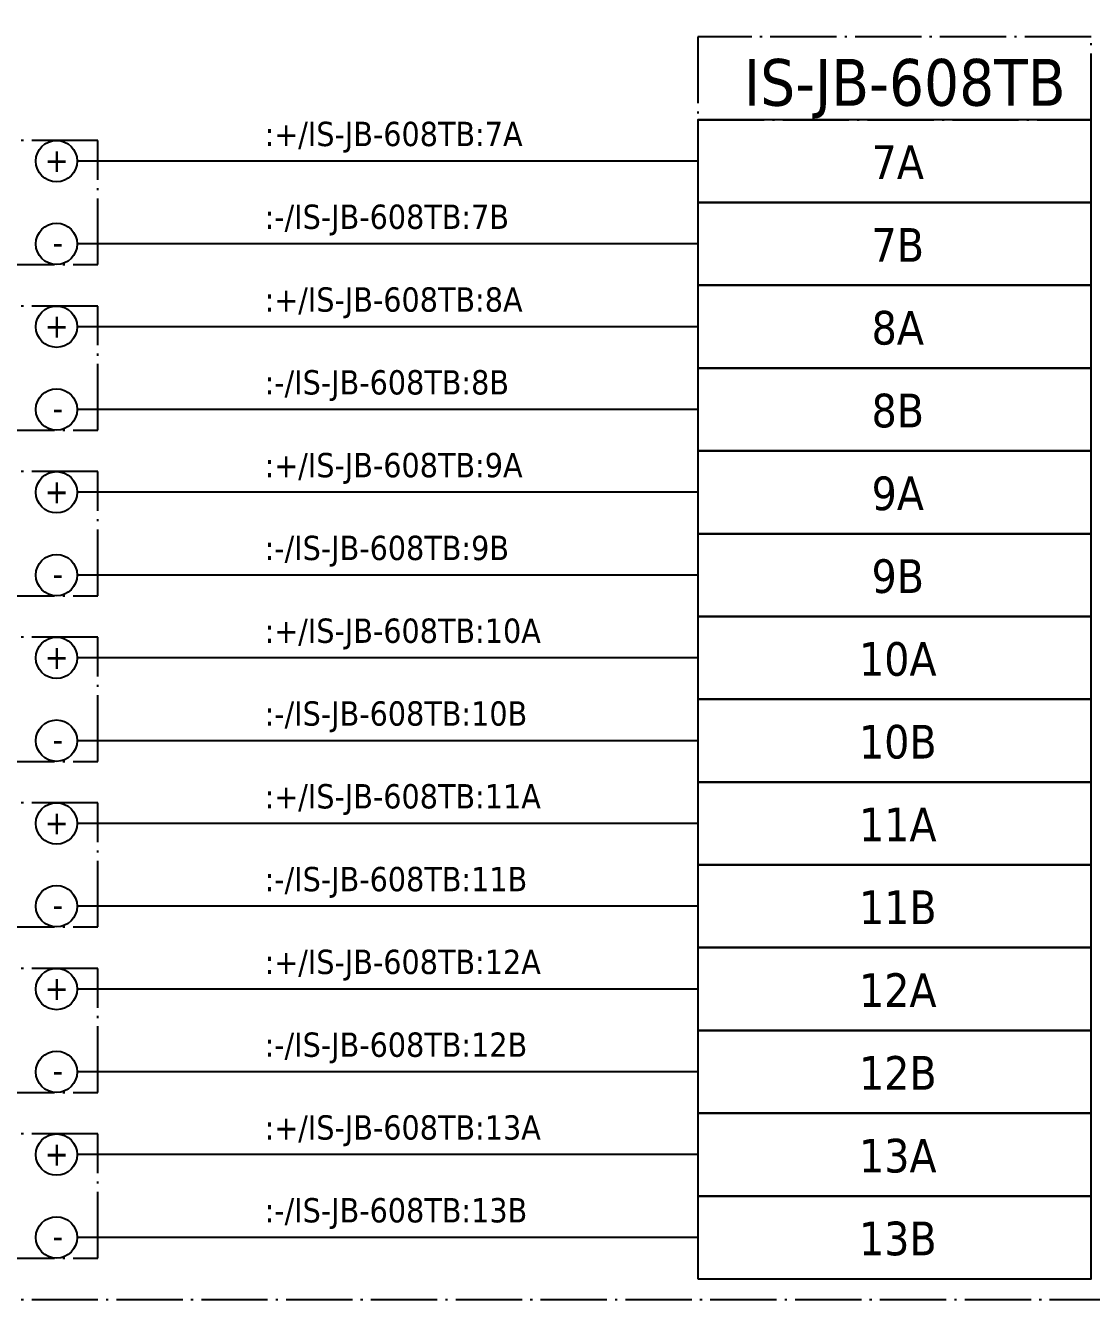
# Model space of a CAD drawing. Header units: millimetres. Extents: x 0 to 1792788, y -13 to 262234.
# Drawn here: x 35.5 to 87, y 96 to 157.6 of the extents above; entities that cross this region are included whole.
import ezdxf
from ezdxf.enums import TextEntityAlignment as Align

# ---------------------------------------------------------------- set-up
doc = ezdxf.new("R2010")
doc.units = ezdxf.units.MM
doc.linetypes.add('EPL_DASHDOT', pattern=[1, 0.8, -0.1, 0, -0.1])
for name, color, linetype, lineweight in [('EPLAN108', 5, 'Continuous', 35), ('EPLAN300', 5, 'Continuous', 25), ('EPLAN302', 5, 'Continuous', 25), ('EPLAN307', 134, 'EPL_DASHDOT', 25), ('EPLAN311', 7, 'Continuous', 25), ('EPLAN400', 5, 'Continuous', 35), ('EPLAN405', 7, 'Continuous', 25), ('EPLAN421', 5, 'Continuous', 35), ('EPLAN433', 251, 'Continuous', 35), ('EPLAN500', 7, 'Continuous', 35), ('EPLAN501', 7, 'Continuous', 35), ('EPLAN502', 7, 'Continuous', 35), ('EPLAN503', 7, 'Continuous', 35), ('EPLAN504', 7, 'Continuous', 35)]:
    doc.layers.add(name, color=color, linetype=linetype, lineweight=lineweight)
doc.styles.add('Tahoma', font='')
doc.styles.get('Tahoma').set_extended_font_data('Tahoma')

# ---------------------------------------------------------------- blocks, each defined once
blk = doc.blocks.new('EPLSYM_LibrarySPECIAL_en_US_Symbol427_Variant5_Placement1_64')
at = {"layer": 'EPLAN421', "color": 5, "style": 'Tahoma'}
for tag, p in [('17_20029[1]', (-0.9525, 3.335)), ('17_20029[2]', (20.0025, 3.335))]:
    blk.add_attdef(tag, text='', height=1.1739, dxfattribs=at).set_placement(p, align=Align.BOTTOM_RIGHT)
at = {"layer": 'EPLAN433', "color": 251, "style": 'Tahoma'}
blk.add_attdef('17_20406_1', text='', height=1.6254, dxfattribs=at).set_placement((0.9525, 1.5875), align=Align.BOTTOM_RIGHT)
blk.add_attdef('17_20406', text='', height=1.6254, dxfattribs=at).set_placement((0.9525, 1.5875), align=Align.BOTTOM_LEFT)
blk = doc.blocks.new('EPLSYM_LibrarySPECIAL_en_US_Symbol427_Variant5_Placement1_65')
at = {"layer": 'EPLAN421', "color": 5, "style": 'Tahoma'}
for tag, p in [('17_20029[1]', (-0.9525, 3.335)), ('17_20029[2]', (20.0025, 3.335))]:
    blk.add_attdef(tag, text='', height=1.1739, dxfattribs=at).set_placement(p, align=Align.BOTTOM_RIGHT)
at = {"layer": 'EPLAN433', "color": 251, "style": 'Tahoma'}
blk.add_attdef('17_20406_1', text='', height=1.6254, dxfattribs=at).set_placement((0.9525, 1.5875), align=Align.BOTTOM_RIGHT)
blk.add_attdef('17_20406', text='', height=1.6254, dxfattribs=at).set_placement((0.9525, 1.5875), align=Align.BOTTOM_LEFT)
blk = doc.blocks.new('EPLSYM_LibrarySPECIAL_en_US_Symbol427_Variant5_Placement1_66')
at = {"layer": 'EPLAN421', "color": 5, "style": 'Tahoma'}
for tag, p in [('17_20029[1]', (-0.9525, 3.335)), ('17_20029[2]', (20.0025, 3.335))]:
    blk.add_attdef(tag, text='', height=1.1739, dxfattribs=at).set_placement(p, align=Align.BOTTOM_RIGHT)
at = {"layer": 'EPLAN433', "color": 251, "style": 'Tahoma'}
blk.add_attdef('17_20406_1', text='', height=1.6254, dxfattribs=at).set_placement((0.9525, 1.5875), align=Align.BOTTOM_RIGHT)
blk.add_attdef('17_20406', text='', height=1.6254, dxfattribs=at).set_placement((0.9525, 1.5875), align=Align.BOTTOM_LEFT)
blk = doc.blocks.new('EPLSYM_LibrarySPECIAL_en_US_Symbol427_Variant5_Placement1_67')
at = {"layer": 'EPLAN421', "color": 5, "style": 'Tahoma'}
for tag, p in [('17_20029[1]', (-0.9525, 3.335)), ('17_20029[2]', (20.0025, 3.335))]:
    blk.add_attdef(tag, text='', height=1.1739, dxfattribs=at).set_placement(p, align=Align.BOTTOM_RIGHT)
at = {"layer": 'EPLAN433', "color": 251, "style": 'Tahoma'}
blk.add_attdef('17_20406_1', text='', height=1.6254, dxfattribs=at).set_placement((0.9525, 1.5875), align=Align.BOTTOM_RIGHT)
blk.add_attdef('17_20406', text='', height=1.6254, dxfattribs=at).set_placement((0.9525, 1.5875), align=Align.BOTTOM_LEFT)
blk = doc.blocks.new('EPLSYM_LibrarySPECIAL_en_US_Symbol427_Variant5_Placement1_68')
at = {"layer": 'EPLAN421', "color": 5, "style": 'Tahoma'}
for tag, p in [('17_20029[1]', (-0.9525, 3.335)), ('17_20029[2]', (20.0025, 3.335))]:
    blk.add_attdef(tag, text='', height=1.1739, dxfattribs=at).set_placement(p, align=Align.BOTTOM_RIGHT)
at = {"layer": 'EPLAN433', "color": 251, "style": 'Tahoma'}
blk.add_attdef('17_20406_1', text='', height=1.6254, dxfattribs=at).set_placement((0.9525, 1.5875), align=Align.BOTTOM_RIGHT)
blk.add_attdef('17_20406', text='', height=1.6254, dxfattribs=at).set_placement((0.9525, 1.5875), align=Align.BOTTOM_LEFT)
blk = doc.blocks.new('EPLSYM_LibrarySPECIAL_en_US_Symbol427_Variant5_Placement1_69')
at = {"layer": 'EPLAN421', "color": 5, "style": 'Tahoma'}
for tag, p in [('17_20029[1]', (-0.9525, 3.335)), ('17_20029[2]', (20.0025, 3.335))]:
    blk.add_attdef(tag, text='', height=1.1739, dxfattribs=at).set_placement(p, align=Align.BOTTOM_RIGHT)
at = {"layer": 'EPLAN433', "color": 251, "style": 'Tahoma'}
blk.add_attdef('17_20406_1', text='', height=1.6254, dxfattribs=at).set_placement((0.9525, 1.5875), align=Align.BOTTOM_RIGHT)
blk.add_attdef('17_20406', text='', height=1.6254, dxfattribs=at).set_placement((0.9525, 1.5875), align=Align.BOTTOM_LEFT)
blk = doc.blocks.new('EPLSYM_LibrarySPECIAL_en_US_Symbol427_Variant5_Placement1_70')
at = {"layer": 'EPLAN421', "color": 5, "style": 'Tahoma'}
for tag, p in [('17_20029[1]', (-0.9525, 3.335)), ('17_20029[2]', (20.0025, 3.335))]:
    blk.add_attdef(tag, text='', height=1.1739, dxfattribs=at).set_placement(p, align=Align.BOTTOM_RIGHT)
at = {"layer": 'EPLAN433', "color": 251, "style": 'Tahoma'}
blk.add_attdef('17_20406_1', text='', height=1.6254, dxfattribs=at).set_placement((0.9525, 1.5875), align=Align.BOTTOM_RIGHT)
blk.add_attdef('17_20406', text='', height=1.6254, dxfattribs=at).set_placement((0.9525, 1.5875), align=Align.BOTTOM_LEFT)
blk = doc.blocks.new('EPLSYM_LibrarySPECIAL_en_US_Symbol427_Variant5_Placement1_71')
at = {"layer": 'EPLAN421', "color": 5, "style": 'Tahoma'}
for tag, p in [('17_20029[1]', (-0.9525, 3.335)), ('17_20029[2]', (20.0025, 3.335))]:
    blk.add_attdef(tag, text='', height=1.1739, dxfattribs=at).set_placement(p, align=Align.BOTTOM_RIGHT)
at = {"layer": 'EPLAN433', "color": 251, "style": 'Tahoma'}
blk.add_attdef('17_20406_1', text='', height=1.6254, dxfattribs=at).set_placement((0.9525, 1.5875), align=Align.BOTTOM_RIGHT)
blk.add_attdef('17_20406', text='', height=1.6254, dxfattribs=at).set_placement((0.9525, 1.5875), align=Align.BOTTOM_LEFT)
blk = doc.blocks.new('EPLSYM_LibrarySPECIAL_en_US_Symbol427_Variant5_Placement1_72')
at = {"layer": 'EPLAN421', "color": 5, "style": 'Tahoma'}
for tag, p in [('17_20029[1]', (-0.9525, 3.335)), ('17_20029[2]', (20.0025, 3.335))]:
    blk.add_attdef(tag, text='', height=1.1739, dxfattribs=at).set_placement(p, align=Align.BOTTOM_RIGHT)
at = {"layer": 'EPLAN433', "color": 251, "style": 'Tahoma'}
blk.add_attdef('17_20406_1', text='', height=1.6254, dxfattribs=at).set_placement((0.9525, 1.5875), align=Align.BOTTOM_RIGHT)
blk.add_attdef('17_20406', text='', height=1.6254, dxfattribs=at).set_placement((0.9525, 1.5875), align=Align.BOTTOM_LEFT)
blk = doc.blocks.new('EPLSYM_LibrarySPECIAL_en_US_Symbol427_Variant5_Placement1_73')
at = {"layer": 'EPLAN421', "color": 5, "style": 'Tahoma'}
for tag, p in [('17_20029[1]', (-0.9525, 3.335)), ('17_20029[2]', (20.0025, 3.335))]:
    blk.add_attdef(tag, text='', height=1.1739, dxfattribs=at).set_placement(p, align=Align.BOTTOM_RIGHT)
at = {"layer": 'EPLAN433', "color": 251, "style": 'Tahoma'}
blk.add_attdef('17_20406_1', text='', height=1.6254, dxfattribs=at).set_placement((0.9525, 1.5875), align=Align.BOTTOM_RIGHT)
blk.add_attdef('17_20406', text='', height=1.6254, dxfattribs=at).set_placement((0.9525, 1.5875), align=Align.BOTTOM_LEFT)
blk = doc.blocks.new('EPLSYM_LibrarySPECIAL_en_US_Symbol427_Variant5_Placement1_74')
at = {"layer": 'EPLAN421', "color": 5, "style": 'Tahoma'}
for tag, p in [('17_20029[1]', (-0.9525, 3.335)), ('17_20029[2]', (20.0025, 3.335))]:
    blk.add_attdef(tag, text='', height=1.1739, dxfattribs=at).set_placement(p, align=Align.BOTTOM_RIGHT)
at = {"layer": 'EPLAN433', "color": 251, "style": 'Tahoma'}
blk.add_attdef('17_20406_1', text='', height=1.6254, dxfattribs=at).set_placement((0.9525, 1.5875), align=Align.BOTTOM_RIGHT)
blk.add_attdef('17_20406', text='', height=1.6254, dxfattribs=at).set_placement((0.9525, 1.5875), align=Align.BOTTOM_LEFT)
blk = doc.blocks.new('EPLSYM_LibrarySPECIAL_en_US_Symbol427_Variant5_Placement1_75')
at = {"layer": 'EPLAN421', "color": 5, "style": 'Tahoma'}
for tag, p in [('17_20029[1]', (-0.9525, 3.335)), ('17_20029[2]', (20.0025, 3.335))]:
    blk.add_attdef(tag, text='', height=1.1739, dxfattribs=at).set_placement(p, align=Align.BOTTOM_RIGHT)
at = {"layer": 'EPLAN433', "color": 251, "style": 'Tahoma'}
blk.add_attdef('17_20406_1', text='', height=1.6254, dxfattribs=at).set_placement((0.9525, 1.5875), align=Align.BOTTOM_RIGHT)
blk.add_attdef('17_20406', text='', height=1.6254, dxfattribs=at).set_placement((0.9525, 1.5875), align=Align.BOTTOM_LEFT)
blk = doc.blocks.new('EPLSYM_LibrarySPECIAL_en_US_Symbol427_Variant5_Placement1_106')
at = {"layer": 'EPLAN421', "color": 5, "style": 'Tahoma'}
for tag, p in [('17_20029[1]', (-0.9525, 3.335)), ('17_20029[2]', (20.0025, 3.335))]:
    blk.add_attdef(tag, text='', height=1.1739, dxfattribs=at).set_placement(p, align=Align.BOTTOM_RIGHT)
at = {"layer": 'EPLAN433', "color": 251, "style": 'Tahoma'}
blk.add_attdef('17_20406_1', text='', height=1.6254, dxfattribs=at).set_placement((0.9525, 1.5875), align=Align.BOTTOM_RIGHT)
blk.add_attdef('17_20406', text='', height=1.6254, dxfattribs=at).set_placement((0.9525, 1.5875), align=Align.BOTTOM_LEFT)
blk = doc.blocks.new('EPLSYM_LibrarySPECIAL_en_US_Symbol427_Variant5_Placement1_107')
at = {"layer": 'EPLAN421', "color": 5, "style": 'Tahoma'}
for tag, p in [('17_20029[1]', (-0.9525, 3.335)), ('17_20029[2]', (20.0025, 3.335))]:
    blk.add_attdef(tag, text='', height=1.1739, dxfattribs=at).set_placement(p, align=Align.BOTTOM_RIGHT)
at = {"layer": 'EPLAN433', "color": 251, "style": 'Tahoma'}
blk.add_attdef('17_20406_1', text='', height=1.6254, dxfattribs=at).set_placement((0.9525, 1.5875), align=Align.BOTTOM_RIGHT)
blk.add_attdef('17_20406', text='', height=1.6254, dxfattribs=at).set_placement((0.9525, 1.5875), align=Align.BOTTOM_LEFT)
blk = doc.blocks.new('EPLSYM_LibrarySPECIAL_Symbol17_Variant3_Placement1')
at = {"layer": 'EPLAN302', "lineweight": 25, "ltscale": 4}
blk.add_line((4, 0), (1, 0), dxfattribs=at)
blk.add_circle((0, 0), 1, dxfattribs=at)
at = {"layer": 'EPLAN421', "color": 5, "style": 'Tahoma'}
blk.add_attdef('17_20039', text='', height=1.174, dxfattribs=at).set_placement((3, 1), align=Align.BOTTOM_RIGHT)
blk = doc.blocks.new('EPLSYM_LibrarySPECIAL_Symbol2_Variant0_Placement1')
at = {"layer": 'EPLAN307', "lineweight": 25, "ltscale": 4}
blk.add_lwpolyline([(0, -6), (34, -6), (34, 0), (0, 0)], close=True, dxfattribs=at)
at = {"layer": 'EPLAN400', "color": 5, "style": 'Tahoma'}
blk.add_attdef('88_20010', text='', height=2.2575, dxfattribs=at).set_placement((-1.5, -0.9515), align=Align.TOP_RIGHT)
at = {"layer": 'EPLAN500', "color": 7, "style": 'Tahoma'}
blk.add_attdef('88_20027', text='', height=1.6254, dxfattribs=at).set_placement((-1.5, -4.57508), align=Align.TOP_RIGHT)
at = {"layer": 'EPLAN501', "color": 7, "style": 'Tahoma'}
blk.add_attdef('88_20011', text='', height=1.6254, dxfattribs=at).set_placement((-1.5, -9.97508), align=Align.TOP_RIGHT)
at = {"layer": 'EPLAN502', "color": 7, "style": 'Tahoma'}
blk.add_attdef('88_20025', text='', height=1.6254, dxfattribs=at).set_placement((-1.5, -12.67508), align=Align.TOP_RIGHT)
at = {"layer": 'EPLAN503', "color": 7, "style": 'Tahoma'}
blk.add_attdef('88_20024', text='', height=1.6254, dxfattribs=at).set_placement((-1.5, -15.37508), align=Align.TOP_RIGHT)
at = {"layer": 'EPLAN504', "color": 7, "style": 'Tahoma'}
blk.add_attdef('88_20901[1]', text='', height=1.6254, dxfattribs=at).set_placement((-1.5, -7.27508), align=Align.TOP_RIGHT)
blk = doc.blocks.new('EPLSYM_LibrarySPECIAL_Symbol2_Variant0_Placement1_1')
at = {"layer": 'EPLAN307', "lineweight": 25, "ltscale": 4}
blk.add_lwpolyline([(0, -6), (34, -6), (34, 0), (0, 0)], close=True, dxfattribs=at)
at = {"layer": 'EPLAN400', "color": 5, "style": 'Tahoma'}
blk.add_attdef('88_20010', text='', height=2.2575, dxfattribs=at).set_placement((-1.5, -0.9515), align=Align.TOP_RIGHT)
at = {"layer": 'EPLAN500', "color": 7, "style": 'Tahoma'}
blk.add_attdef('88_20027', text='', height=1.6254, dxfattribs=at).set_placement((-1.5, -4.57508), align=Align.TOP_RIGHT)
at = {"layer": 'EPLAN501', "color": 7, "style": 'Tahoma'}
blk.add_attdef('88_20011', text='', height=1.6254, dxfattribs=at).set_placement((-1.5, -9.97508), align=Align.TOP_RIGHT)
at = {"layer": 'EPLAN502', "color": 7, "style": 'Tahoma'}
blk.add_attdef('88_20025', text='', height=1.6254, dxfattribs=at).set_placement((-1.5, -12.67508), align=Align.TOP_RIGHT)
at = {"layer": 'EPLAN503', "color": 7, "style": 'Tahoma'}
blk.add_attdef('88_20024', text='', height=1.6254, dxfattribs=at).set_placement((-1.5, -15.37508), align=Align.TOP_RIGHT)
at = {"layer": 'EPLAN504', "color": 7, "style": 'Tahoma'}
blk.add_attdef('88_20901[1]', text='', height=1.6254, dxfattribs=at).set_placement((-1.5, -7.27508), align=Align.TOP_RIGHT)
blk = doc.blocks.new('EPLSYM_LibrarySPECIAL_Symbol2_Variant0_Placement1_2')
at = {"layer": 'EPLAN307', "lineweight": 25, "ltscale": 4}
blk.add_lwpolyline([(0, -6), (34, -6), (34, 0), (0, 0)], close=True, dxfattribs=at)
at = {"layer": 'EPLAN400', "color": 5, "style": 'Tahoma'}
blk.add_attdef('88_20010', text='', height=2.2575, dxfattribs=at).set_placement((-1.5, -0.9515), align=Align.TOP_RIGHT)
at = {"layer": 'EPLAN500', "color": 7, "style": 'Tahoma'}
blk.add_attdef('88_20027', text='', height=1.6254, dxfattribs=at).set_placement((-1.5, -4.57508), align=Align.TOP_RIGHT)
at = {"layer": 'EPLAN501', "color": 7, "style": 'Tahoma'}
blk.add_attdef('88_20011', text='', height=1.6254, dxfattribs=at).set_placement((-1.5, -9.97508), align=Align.TOP_RIGHT)
at = {"layer": 'EPLAN502', "color": 7, "style": 'Tahoma'}
blk.add_attdef('88_20025', text='', height=1.6254, dxfattribs=at).set_placement((-1.5, -12.67508), align=Align.TOP_RIGHT)
at = {"layer": 'EPLAN503', "color": 7, "style": 'Tahoma'}
blk.add_attdef('88_20024', text='', height=1.6254, dxfattribs=at).set_placement((-1.5, -15.37508), align=Align.TOP_RIGHT)
at = {"layer": 'EPLAN504', "color": 7, "style": 'Tahoma'}
blk.add_attdef('88_20901[1]', text='', height=1.6254, dxfattribs=at).set_placement((-1.5, -7.27508), align=Align.TOP_RIGHT)
blk = doc.blocks.new('EPLSYM_LibrarySPECIAL_Symbol2_Variant0_Placement1_3')
at = {"layer": 'EPLAN307', "lineweight": 25, "ltscale": 4}
blk.add_lwpolyline([(0, -6), (34, -6), (34, 0), (0, 0)], close=True, dxfattribs=at)
at = {"layer": 'EPLAN400', "color": 5, "style": 'Tahoma'}
blk.add_attdef('88_20010', text='', height=2.2575, dxfattribs=at).set_placement((-1.5, -0.9515), align=Align.TOP_RIGHT)
at = {"layer": 'EPLAN500', "color": 7, "style": 'Tahoma'}
blk.add_attdef('88_20027', text='', height=1.6254, dxfattribs=at).set_placement((-1.5, -4.57508), align=Align.TOP_RIGHT)
at = {"layer": 'EPLAN501', "color": 7, "style": 'Tahoma'}
blk.add_attdef('88_20011', text='', height=1.6254, dxfattribs=at).set_placement((-1.5, -9.97508), align=Align.TOP_RIGHT)
at = {"layer": 'EPLAN502', "color": 7, "style": 'Tahoma'}
blk.add_attdef('88_20025', text='', height=1.6254, dxfattribs=at).set_placement((-1.5, -12.67508), align=Align.TOP_RIGHT)
at = {"layer": 'EPLAN503', "color": 7, "style": 'Tahoma'}
blk.add_attdef('88_20024', text='', height=1.6254, dxfattribs=at).set_placement((-1.5, -15.37508), align=Align.TOP_RIGHT)
at = {"layer": 'EPLAN504', "color": 7, "style": 'Tahoma'}
blk.add_attdef('88_20901[1]', text='', height=1.6254, dxfattribs=at).set_placement((-1.5, -7.27508), align=Align.TOP_RIGHT)
blk = doc.blocks.new('EPLSYM_LibrarySPECIAL_Symbol2_Variant0_Placement1_4')
at = {"layer": 'EPLAN307', "lineweight": 25, "ltscale": 4}
blk.add_lwpolyline([(0, -6), (34, -6), (34, 0), (0, 0)], close=True, dxfattribs=at)
at = {"layer": 'EPLAN400', "color": 5, "style": 'Tahoma'}
blk.add_attdef('88_20010', text='', height=2.2575, dxfattribs=at).set_placement((-1.5, -0.9515), align=Align.TOP_RIGHT)
at = {"layer": 'EPLAN500', "color": 7, "style": 'Tahoma'}
blk.add_attdef('88_20027', text='', height=1.6254, dxfattribs=at).set_placement((-1.5, -4.57508), align=Align.TOP_RIGHT)
at = {"layer": 'EPLAN501', "color": 7, "style": 'Tahoma'}
blk.add_attdef('88_20011', text='', height=1.6254, dxfattribs=at).set_placement((-1.5, -9.97508), align=Align.TOP_RIGHT)
at = {"layer": 'EPLAN502', "color": 7, "style": 'Tahoma'}
blk.add_attdef('88_20025', text='', height=1.6254, dxfattribs=at).set_placement((-1.5, -12.67508), align=Align.TOP_RIGHT)
at = {"layer": 'EPLAN503', "color": 7, "style": 'Tahoma'}
blk.add_attdef('88_20024', text='', height=1.6254, dxfattribs=at).set_placement((-1.5, -15.37508), align=Align.TOP_RIGHT)
at = {"layer": 'EPLAN504', "color": 7, "style": 'Tahoma'}
blk.add_attdef('88_20901[1]', text='', height=1.6254, dxfattribs=at).set_placement((-1.5, -7.27508), align=Align.TOP_RIGHT)
blk = doc.blocks.new('EPLSYM_LibrarySPECIAL_Symbol2_Variant0_Placement1_5')
at = {"layer": 'EPLAN307', "lineweight": 25, "ltscale": 4}
blk.add_lwpolyline([(0, -6), (34, -6), (34, 0), (0, 0)], close=True, dxfattribs=at)
at = {"layer": 'EPLAN400', "color": 5, "style": 'Tahoma'}
blk.add_attdef('88_20010', text='', height=2.2575, dxfattribs=at).set_placement((-1.5, -0.9515), align=Align.TOP_RIGHT)
at = {"layer": 'EPLAN500', "color": 7, "style": 'Tahoma'}
blk.add_attdef('88_20027', text='', height=1.6254, dxfattribs=at).set_placement((-1.5, -4.57508), align=Align.TOP_RIGHT)
at = {"layer": 'EPLAN501', "color": 7, "style": 'Tahoma'}
blk.add_attdef('88_20011', text='', height=1.6254, dxfattribs=at).set_placement((-1.5, -9.97508), align=Align.TOP_RIGHT)
at = {"layer": 'EPLAN502', "color": 7, "style": 'Tahoma'}
blk.add_attdef('88_20025', text='', height=1.6254, dxfattribs=at).set_placement((-1.5, -12.67508), align=Align.TOP_RIGHT)
at = {"layer": 'EPLAN503', "color": 7, "style": 'Tahoma'}
blk.add_attdef('88_20024', text='', height=1.6254, dxfattribs=at).set_placement((-1.5, -15.37508), align=Align.TOP_RIGHT)
at = {"layer": 'EPLAN504', "color": 7, "style": 'Tahoma'}
blk.add_attdef('88_20901[1]', text='', height=1.6254, dxfattribs=at).set_placement((-1.5, -7.27508), align=Align.TOP_RIGHT)
blk = doc.blocks.new('EPLSYM_LibrarySPECIAL_Symbol308_Variant0_Placement0')
at = {"layer": 'EPLAN405', "color": 7, "style": 'Tahoma'}
for tag, p in [('17_31011', (1.5, 6.35)), ('17_31002', (1.5, 0.5))]:
    blk.add_attdef(tag, text='', height=1.174, dxfattribs=at).set_placement(p, align=Align.BOTTOM_LEFT)
for tag, p in [('17_31004', (1.5, 4.4)), ('17_31003', (1.5, 2.45))]:
    blk.add_attdef(tag, p, '', height=1.174, dxfattribs=at)
blk = doc.blocks.new('EPLSYM_LibrarySPECIAL_Symbol2_Variant0_Placement1_22')
at = {"layer": 'EPLAN307', "lineweight": 25, "ltscale": 4}
blk.add_lwpolyline([(0, -62), (118, -62), (118, 0), (0, 0)], close=True, dxfattribs=at)
at = {"layer": 'EPLAN400', "color": 5, "style": 'Tahoma'}
blk.add_attdef('88_20010', text='', height=2.2575, dxfattribs=at).set_placement((-1.5, -0.9515), align=Align.TOP_RIGHT)
at = {"layer": 'EPLAN500', "color": 7, "style": 'Tahoma'}
blk.add_attdef('88_20027', text='', height=1.6254, dxfattribs=at).set_placement((-1.5, -4.57508), align=Align.TOP_RIGHT)
at = {"layer": 'EPLAN501', "color": 7, "style": 'Tahoma'}
blk.add_attdef('88_20011', text='', height=1.6254, dxfattribs=at).set_placement((-1.5, -9.97508), align=Align.TOP_RIGHT)
at = {"layer": 'EPLAN502', "color": 7, "style": 'Tahoma'}
blk.add_attdef('88_20025', text='', height=1.6254, dxfattribs=at).set_placement((-1.5, -12.67508), align=Align.TOP_RIGHT)
at = {"layer": 'EPLAN503', "color": 7, "style": 'Tahoma'}
blk.add_attdef('88_20024', text='', height=1.6254, dxfattribs=at).set_placement((-1.5, -15.37508), align=Align.TOP_RIGHT)
at = {"layer": 'EPLAN504', "color": 7, "style": 'Tahoma'}
blk.add_attdef('88_20901[1]', text='', height=1.6254, dxfattribs=at).set_placement((-1.5, -7.27508), align=Align.TOP_RIGHT)
blk = doc.blocks.new('EPLSYM_LibrarySPECIAL_Symbol2_Variant0_Placement1_23')
at = {"layer": 'EPLAN307', "lineweight": 25, "ltscale": 4}
blk.add_lwpolyline([(0, -6), (34, -6), (34, 0), (0, 0)], close=True, dxfattribs=at)
at = {"layer": 'EPLAN400', "color": 5, "style": 'Tahoma'}
blk.add_attdef('88_20010', text='', height=2.2575, dxfattribs=at).set_placement((-1.5, -0.9515), align=Align.TOP_RIGHT)
at = {"layer": 'EPLAN500', "color": 7, "style": 'Tahoma'}
blk.add_attdef('88_20027', text='', height=1.6254, dxfattribs=at).set_placement((-1.5, -4.57508), align=Align.TOP_RIGHT)
at = {"layer": 'EPLAN501', "color": 7, "style": 'Tahoma'}
blk.add_attdef('88_20011', text='', height=1.6254, dxfattribs=at).set_placement((-1.5, -9.97508), align=Align.TOP_RIGHT)
at = {"layer": 'EPLAN502', "color": 7, "style": 'Tahoma'}
blk.add_attdef('88_20025', text='', height=1.6254, dxfattribs=at).set_placement((-1.5, -12.67508), align=Align.TOP_RIGHT)
at = {"layer": 'EPLAN503', "color": 7, "style": 'Tahoma'}
blk.add_attdef('88_20024', text='', height=1.6254, dxfattribs=at).set_placement((-1.5, -15.37508), align=Align.TOP_RIGHT)
at = {"layer": 'EPLAN504', "color": 7, "style": 'Tahoma'}
blk.add_attdef('88_20901[1]', text='', height=1.6254, dxfattribs=at).set_placement((-1.5, -7.27508), align=Align.TOP_RIGHT)

msp = doc.modelspace()

# ---------------------------------------------------------------- linework, layer by layer
at = {"layer": 'EPLAN300', "lineweight": 25, "ltscale": 4}
for points in [[(68, 149), (87, 149), (87, 153), (68, 153)], [(68, 145), (87, 145), (87, 149), (68, 149)], [(68, 141), (87, 141), (87, 145), (68, 145)], [(68, 137), (87, 137), (87, 141), (68, 141)], [(68, 133), (87, 133), (87, 137), (68, 137)], [(68, 129), (87, 129), (87, 133), (68, 133)], [(68, 125), (87, 125), (87, 129), (68, 129)], [(68, 121), (87, 121), (87, 125), (68, 125)], [(68, 117), (87, 117), (87, 121), (68, 121)], [(68, 113), (87, 113), (87, 117), (68, 117)], [(68, 109), (87, 109), (87, 113), (68, 113)], [(68, 105), (87, 105), (87, 109), (68, 109)], [(68, 101), (87, 101), (87, 105), (68, 105)], [(68, 97), (87, 97), (87, 101), (68, 101)]]:
    msp.add_lwpolyline(points, close=True, dxfattribs=at)
at = {"layer": 'EPLAN307', "lineweight": 25, "ltscale": 4}
msp.add_lwpolyline([(68, 153), (87, 153), (87, 157), (68, 157)], close=True, dxfattribs=at)
at = {"layer": 'EPLAN311', "ltscale": 4}
for p, q in [((68, 151), (39, 151)), ((68, 147), (39, 147)), ((68, 143), (39, 143)), ((68, 139), (39, 139)), ((68, 135), (39, 135)), ((68, 131), (39, 131)), ((68, 127), (39, 127)), ((68, 123), (39, 123)), ((68, 119), (39, 119)), ((68, 115), (39, 115)), ((68, 111), (39, 111)), ((68, 107), (39, 107)), ((68, 103), (39, 103)), ((68, 99), (39, 99))]:
    msp.add_line(p, q, dxfattribs=at)

# ---------------------------------------------------------------- block references
for name, p in [('EPLSYM_LibrarySPECIAL_Symbol2_Variant0_Placement1_22', (3, 158)), ('EPLSYM_LibrarySPECIAL_Symbol2_Variant0_Placement1', (5, 152)), ('EPLSYM_LibrarySPECIAL_Symbol2_Variant0_Placement1_1', (5, 144)), ('EPLSYM_LibrarySPECIAL_Symbol2_Variant0_Placement1_2', (5, 136)), ('EPLSYM_LibrarySPECIAL_Symbol2_Variant0_Placement1_3', (5, 128)), ('EPLSYM_LibrarySPECIAL_Symbol2_Variant0_Placement1_4', (5, 120)), ('EPLSYM_LibrarySPECIAL_Symbol2_Variant0_Placement1_5', (5, 112)), ('EPLSYM_LibrarySPECIAL_Symbol2_Variant0_Placement1_23', (5, 104))]:
    msp.add_blockref(name, p)
ref = msp.add_blockref('EPLSYM_LibrarySPECIAL_Symbol308_Variant0_Placement0', (47, 151))
ref.add_attrib('17_31011', ':+/IS-JB-608TB:7A', dxfattribs={"layer": 'EPLAN405', "color": 7, "height": 1.1739, "style": 'Tahoma'}).set_placement((47.055, 151.374), align=Align.BOTTOM_LEFT)
ref = msp.add_blockref('EPLSYM_LibrarySPECIAL_Symbol17_Variant3_Placement1', (37, 151))
ref.add_attrib('17_20039', '+', dxfattribs={"layer": 'EPLAN421', "color": 5, "height": 1.174, "style": 'Tahoma'}).set_placement((37.591, 150.117), align=Align.BOTTOM_RIGHT)
ref = msp.add_blockref('EPLSYM_LibrarySPECIAL_en_US_Symbol427_Variant5_Placement1_64', (68, 151))
ref.add_attrib('17_20011', '7A', dxfattribs={"layer": 'EPLAN501', "color": 7, "height": 1.6254, "style": 'Tahoma'}).set_placement((77.661, 149.65), align=Align.BOTTOM_CENTER)
ref = msp.add_blockref('EPLSYM_LibrarySPECIAL_Symbol308_Variant0_Placement0', (47, 147))
ref.add_attrib('17_31011', ':-/IS-JB-608TB:7B', dxfattribs={"layer": 'EPLAN405', "color": 7, "height": 1.1739, "style": 'Tahoma'}).set_placement((47.055, 147.374), align=Align.BOTTOM_LEFT)
ref = msp.add_blockref('EPLSYM_LibrarySPECIAL_Symbol17_Variant3_Placement1', (37, 147))
ref.add_attrib('17_20039', '-', dxfattribs={"layer": 'EPLAN421', "color": 5, "height": 1.174, "style": 'Tahoma'}).set_placement((37.316, 146.132), align=Align.BOTTOM_RIGHT)
ref = msp.add_blockref('EPLSYM_LibrarySPECIAL_en_US_Symbol427_Variant5_Placement1_65', (68, 147))
ref.add_attrib('17_20011', '7B', dxfattribs={"layer": 'EPLAN501', "color": 7, "height": 1.6254, "style": 'Tahoma'}).set_placement((77.661, 145.65), align=Align.BOTTOM_CENTER)
ref = msp.add_blockref('EPLSYM_LibrarySPECIAL_Symbol308_Variant0_Placement0', (47, 143))
ref.add_attrib('17_31011', ':+/IS-JB-608TB:8A', dxfattribs={"layer": 'EPLAN405', "color": 7, "height": 1.1739, "style": 'Tahoma'}).set_placement((47.055, 143.374), align=Align.BOTTOM_LEFT)
ref = msp.add_blockref('EPLSYM_LibrarySPECIAL_Symbol17_Variant3_Placement1', (37, 143))
ref.add_attrib('17_20039', '+', dxfattribs={"layer": 'EPLAN421', "color": 5, "height": 1.174, "style": 'Tahoma'}).set_placement((37.591, 142.117), align=Align.BOTTOM_RIGHT)
ref = msp.add_blockref('EPLSYM_LibrarySPECIAL_en_US_Symbol427_Variant5_Placement1_66', (68, 143))
ref.add_attrib('17_20011', '8A', dxfattribs={"layer": 'EPLAN501', "color": 7, "height": 1.6254, "style": 'Tahoma'}).set_placement((77.661, 141.65), align=Align.BOTTOM_CENTER)
ref = msp.add_blockref('EPLSYM_LibrarySPECIAL_Symbol308_Variant0_Placement0', (47, 139))
ref.add_attrib('17_31011', ':-/IS-JB-608TB:8B', dxfattribs={"layer": 'EPLAN405', "color": 7, "height": 1.1739, "style": 'Tahoma'}).set_placement((47.055, 139.374), align=Align.BOTTOM_LEFT)
ref = msp.add_blockref('EPLSYM_LibrarySPECIAL_Symbol17_Variant3_Placement1', (37, 139))
ref.add_attrib('17_20039', '-', dxfattribs={"layer": 'EPLAN421', "color": 5, "height": 1.174, "style": 'Tahoma'}).set_placement((37.316, 138.132), align=Align.BOTTOM_RIGHT)
ref = msp.add_blockref('EPLSYM_LibrarySPECIAL_en_US_Symbol427_Variant5_Placement1_67', (68, 139))
ref.add_attrib('17_20011', '8B', dxfattribs={"layer": 'EPLAN501', "color": 7, "height": 1.6254, "style": 'Tahoma'}).set_placement((77.661, 137.65), align=Align.BOTTOM_CENTER)
ref = msp.add_blockref('EPLSYM_LibrarySPECIAL_Symbol308_Variant0_Placement0', (47, 135))
ref.add_attrib('17_31011', ':+/IS-JB-608TB:9A', dxfattribs={"layer": 'EPLAN405', "color": 7, "height": 1.1739, "style": 'Tahoma'}).set_placement((47.055, 135.374), align=Align.BOTTOM_LEFT)
ref = msp.add_blockref('EPLSYM_LibrarySPECIAL_Symbol17_Variant3_Placement1', (37, 135))
ref.add_attrib('17_20039', '+', dxfattribs={"layer": 'EPLAN421', "color": 5, "height": 1.174, "style": 'Tahoma'}).set_placement((37.591, 134.117), align=Align.BOTTOM_RIGHT)
ref = msp.add_blockref('EPLSYM_LibrarySPECIAL_en_US_Symbol427_Variant5_Placement1_68', (68, 135))
ref.add_attrib('17_20011', '9A', dxfattribs={"layer": 'EPLAN501', "color": 7, "height": 1.6254, "style": 'Tahoma'}).set_placement((77.661, 133.65), align=Align.BOTTOM_CENTER)
ref = msp.add_blockref('EPLSYM_LibrarySPECIAL_Symbol308_Variant0_Placement0', (47, 131))
ref.add_attrib('17_31011', ':-/IS-JB-608TB:9B', dxfattribs={"layer": 'EPLAN405', "color": 7, "height": 1.1739, "style": 'Tahoma'}).set_placement((47.055, 131.374), align=Align.BOTTOM_LEFT)
ref = msp.add_blockref('EPLSYM_LibrarySPECIAL_Symbol17_Variant3_Placement1', (37, 131))
ref.add_attrib('17_20039', '-', dxfattribs={"layer": 'EPLAN421', "color": 5, "height": 1.174, "style": 'Tahoma'}).set_placement((37.316, 130.132), align=Align.BOTTOM_RIGHT)
ref = msp.add_blockref('EPLSYM_LibrarySPECIAL_en_US_Symbol427_Variant5_Placement1_69', (68, 131))
ref.add_attrib('17_20011', '9B', dxfattribs={"layer": 'EPLAN501', "color": 7, "height": 1.6254, "style": 'Tahoma'}).set_placement((77.661, 129.65), align=Align.BOTTOM_CENTER)
ref = msp.add_blockref('EPLSYM_LibrarySPECIAL_Symbol308_Variant0_Placement0', (47, 127))
ref.add_attrib('17_31011', ':+/IS-JB-608TB:10A', dxfattribs={"layer": 'EPLAN405', "color": 7, "height": 1.1739, "style": 'Tahoma'}).set_placement((47.055, 127.374), align=Align.BOTTOM_LEFT)
ref = msp.add_blockref('EPLSYM_LibrarySPECIAL_Symbol17_Variant3_Placement1', (37, 127))
ref.add_attrib('17_20039', '+', dxfattribs={"layer": 'EPLAN421', "color": 5, "height": 1.174, "style": 'Tahoma'}).set_placement((37.591, 126.117), align=Align.BOTTOM_RIGHT)
ref = msp.add_blockref('EPLSYM_LibrarySPECIAL_en_US_Symbol427_Variant5_Placement1_70', (68, 127))
ref.add_attrib('17_20011', '10A', dxfattribs={"layer": 'EPLAN501', "color": 7, "height": 1.6254, "style": 'Tahoma'}).set_placement((77.661, 125.65), align=Align.BOTTOM_CENTER)
ref = msp.add_blockref('EPLSYM_LibrarySPECIAL_Symbol308_Variant0_Placement0', (47, 123))
ref.add_attrib('17_31011', ':-/IS-JB-608TB:10B', dxfattribs={"layer": 'EPLAN405', "color": 7, "height": 1.1739, "style": 'Tahoma'}).set_placement((47.055, 123.374), align=Align.BOTTOM_LEFT)
ref = msp.add_blockref('EPLSYM_LibrarySPECIAL_Symbol17_Variant3_Placement1', (37, 123))
ref.add_attrib('17_20039', '-', dxfattribs={"layer": 'EPLAN421', "color": 5, "height": 1.174, "style": 'Tahoma'}).set_placement((37.316, 122.132), align=Align.BOTTOM_RIGHT)
ref = msp.add_blockref('EPLSYM_LibrarySPECIAL_en_US_Symbol427_Variant5_Placement1_71', (68, 123))
ref.add_attrib('17_20011', '10B', dxfattribs={"layer": 'EPLAN501', "color": 7, "height": 1.6254, "style": 'Tahoma'}).set_placement((77.661, 121.65), align=Align.BOTTOM_CENTER)
ref = msp.add_blockref('EPLSYM_LibrarySPECIAL_Symbol308_Variant0_Placement0', (47, 119))
ref.add_attrib('17_31011', ':+/IS-JB-608TB:11A', dxfattribs={"layer": 'EPLAN405', "color": 7, "height": 1.1739, "style": 'Tahoma'}).set_placement((47.055, 119.374), align=Align.BOTTOM_LEFT)
ref = msp.add_blockref('EPLSYM_LibrarySPECIAL_Symbol17_Variant3_Placement1', (37, 119))
ref.add_attrib('17_20039', '+', dxfattribs={"layer": 'EPLAN421', "color": 5, "height": 1.174, "style": 'Tahoma'}).set_placement((37.591, 118.117), align=Align.BOTTOM_RIGHT)
ref = msp.add_blockref('EPLSYM_LibrarySPECIAL_en_US_Symbol427_Variant5_Placement1_72', (68, 119))
ref.add_attrib('17_20011', '11A', dxfattribs={"layer": 'EPLAN501', "color": 7, "height": 1.6254, "style": 'Tahoma'}).set_placement((77.661, 117.65), align=Align.BOTTOM_CENTER)
ref = msp.add_blockref('EPLSYM_LibrarySPECIAL_Symbol308_Variant0_Placement0', (47, 115))
ref.add_attrib('17_31011', ':-/IS-JB-608TB:11B', dxfattribs={"layer": 'EPLAN405', "color": 7, "height": 1.1739, "style": 'Tahoma'}).set_placement((47.055, 115.374), align=Align.BOTTOM_LEFT)
ref = msp.add_blockref('EPLSYM_LibrarySPECIAL_Symbol17_Variant3_Placement1', (37, 115))
ref.add_attrib('17_20039', '-', dxfattribs={"layer": 'EPLAN421', "color": 5, "height": 1.174, "style": 'Tahoma'}).set_placement((37.316, 114.132), align=Align.BOTTOM_RIGHT)
ref = msp.add_blockref('EPLSYM_LibrarySPECIAL_en_US_Symbol427_Variant5_Placement1_73', (68, 115))
ref.add_attrib('17_20011', '11B', dxfattribs={"layer": 'EPLAN501', "color": 7, "height": 1.6254, "style": 'Tahoma'}).set_placement((77.661, 113.65), align=Align.BOTTOM_CENTER)
ref = msp.add_blockref('EPLSYM_LibrarySPECIAL_Symbol308_Variant0_Placement0', (47, 111))
ref.add_attrib('17_31011', ':+/IS-JB-608TB:12A', dxfattribs={"layer": 'EPLAN405', "color": 7, "height": 1.1739, "style": 'Tahoma'}).set_placement((47.055, 111.374), align=Align.BOTTOM_LEFT)
ref = msp.add_blockref('EPLSYM_LibrarySPECIAL_Symbol17_Variant3_Placement1', (37, 111))
ref.add_attrib('17_20039', '+', dxfattribs={"layer": 'EPLAN421', "color": 5, "height": 1.174, "style": 'Tahoma'}).set_placement((37.591, 110.117), align=Align.BOTTOM_RIGHT)
ref = msp.add_blockref('EPLSYM_LibrarySPECIAL_en_US_Symbol427_Variant5_Placement1_74', (68, 111))
ref.add_attrib('17_20011', '12A', dxfattribs={"layer": 'EPLAN501', "color": 7, "height": 1.6254, "style": 'Tahoma'}).set_placement((77.661, 109.65), align=Align.BOTTOM_CENTER)
ref = msp.add_blockref('EPLSYM_LibrarySPECIAL_Symbol308_Variant0_Placement0', (47, 107))
ref.add_attrib('17_31011', ':-/IS-JB-608TB:12B', dxfattribs={"layer": 'EPLAN405', "color": 7, "height": 1.1739, "style": 'Tahoma'}).set_placement((47.055, 107.374), align=Align.BOTTOM_LEFT)
ref = msp.add_blockref('EPLSYM_LibrarySPECIAL_Symbol17_Variant3_Placement1', (37, 107))
ref.add_attrib('17_20039', '-', dxfattribs={"layer": 'EPLAN421', "color": 5, "height": 1.174, "style": 'Tahoma'}).set_placement((37.316, 106.132), align=Align.BOTTOM_RIGHT)
ref = msp.add_blockref('EPLSYM_LibrarySPECIAL_en_US_Symbol427_Variant5_Placement1_75', (68, 107))
ref.add_attrib('17_20011', '12B', dxfattribs={"layer": 'EPLAN501', "color": 7, "height": 1.6254, "style": 'Tahoma'}).set_placement((77.661, 105.65), align=Align.BOTTOM_CENTER)
ref = msp.add_blockref('EPLSYM_LibrarySPECIAL_Symbol308_Variant0_Placement0', (47, 103))
ref.add_attrib('17_31011', ':+/IS-JB-608TB:13A', dxfattribs={"layer": 'EPLAN405', "color": 7, "height": 1.1739, "style": 'Tahoma'}).set_placement((47.055, 103.374), align=Align.BOTTOM_LEFT)
ref = msp.add_blockref('EPLSYM_LibrarySPECIAL_Symbol17_Variant3_Placement1', (37, 103))
ref.add_attrib('17_20039', '+', dxfattribs={"layer": 'EPLAN421', "color": 5, "height": 1.174, "style": 'Tahoma'}).set_placement((37.591, 102.117), align=Align.BOTTOM_RIGHT)
ref = msp.add_blockref('EPLSYM_LibrarySPECIAL_en_US_Symbol427_Variant5_Placement1_106', (68, 103))
ref.add_attrib('17_20011', '13A', dxfattribs={"layer": 'EPLAN501', "color": 7, "height": 1.6254, "style": 'Tahoma'}).set_placement((77.661, 101.65), align=Align.BOTTOM_CENTER)
ref = msp.add_blockref('EPLSYM_LibrarySPECIAL_Symbol308_Variant0_Placement0', (47, 99))
ref.add_attrib('17_31011', ':-/IS-JB-608TB:13B', dxfattribs={"layer": 'EPLAN405', "color": 7, "height": 1.1739, "style": 'Tahoma'}).set_placement((47.055, 99.374), align=Align.BOTTOM_LEFT)
ref = msp.add_blockref('EPLSYM_LibrarySPECIAL_Symbol17_Variant3_Placement1', (37, 99))
ref.add_attrib('17_20039', '-', dxfattribs={"layer": 'EPLAN421', "color": 5, "height": 1.174, "style": 'Tahoma'}).set_placement((37.316, 98.132), align=Align.BOTTOM_RIGHT)
ref = msp.add_blockref('EPLSYM_LibrarySPECIAL_en_US_Symbol427_Variant5_Placement1_107', (68, 99))
ref.add_attrib('17_20011', '13B', dxfattribs={"layer": 'EPLAN501', "color": 7, "height": 1.6254, "style": 'Tahoma'}).set_placement((77.661, 97.65), align=Align.BOTTOM_CENTER)

# ---------------------------------------------------------------- texts
at = {"layer": 'EPLAN108', "color": 5, "style": 'Tahoma'}
msp.add_text('IS-JB-608TB', height=2.2575, dxfattribs=at).set_placement((78, 153), align=Align.BOTTOM_CENTER)

doc.saveas('drawing.dxf')
